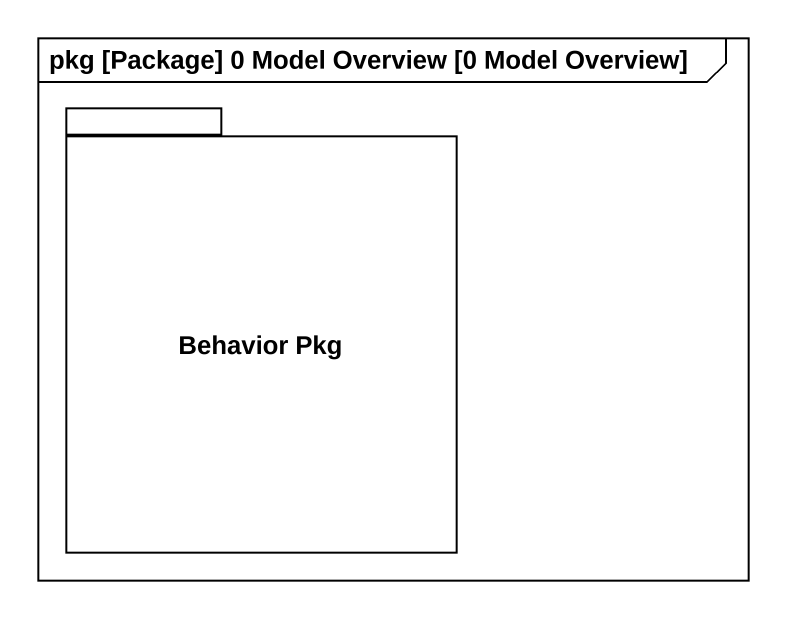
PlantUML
@startuml
mainframe pkg [Package] 0 Model Overview [0 Model Overview]
package "Behavior Pkg" as Behavior_Pkg {
}
@enduml
